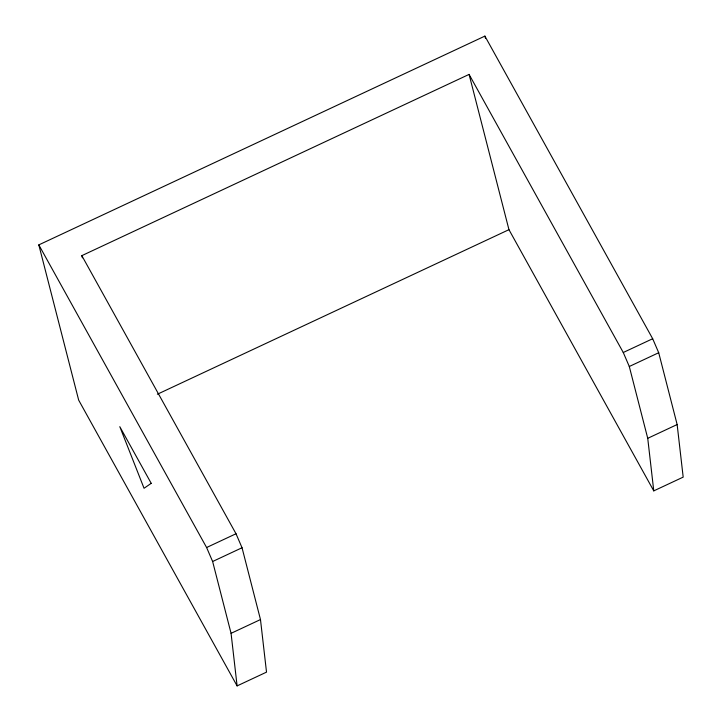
<?xml version="1.0" encoding="UTF-8"?>
<svg xmlns="http://www.w3.org/2000/svg" width="722" height="722" viewBox="0 0 722 722"><rect width="100%" height="100%" fill="white"/><g stroke="black" fill="none" stroke-linecap="round" stroke-linejoin="round"><path stroke-width="1.08" d="M81.83 255.651L236.013 533.748L242.041 547.745L260.48 619.566L266.517 672.137L237.105 685.9L78.68 400.15L38.817 244.884L484.895 36.1L652.679 338.735L658.708 352.724L677.146 424.545L683.183 477.116L653.771 490.879L508.956 229.668L469.083 74.402L81.83 255.651L82.389 257.826M157.369 394.23L508.956 229.668M38.817 244.884L206.6 547.52L236.013 533.748M469.083 74.402L623.266 352.498L652.679 338.735M237.105 685.9L231.067 633.329L212.629 561.508L242.041 547.745M653.771 490.879L647.733 438.317L629.295 366.496L658.708 352.724M231.067 633.329L260.48 619.566M647.733 438.317L677.146 424.545M623.266 352.498L629.295 366.496M206.6 547.52L212.629 561.508M484.895 36.1L485.455 38.275M151.214 483.334L144.048 488.271L119.798 426.666L151.214 483.334"/></g></svg>
